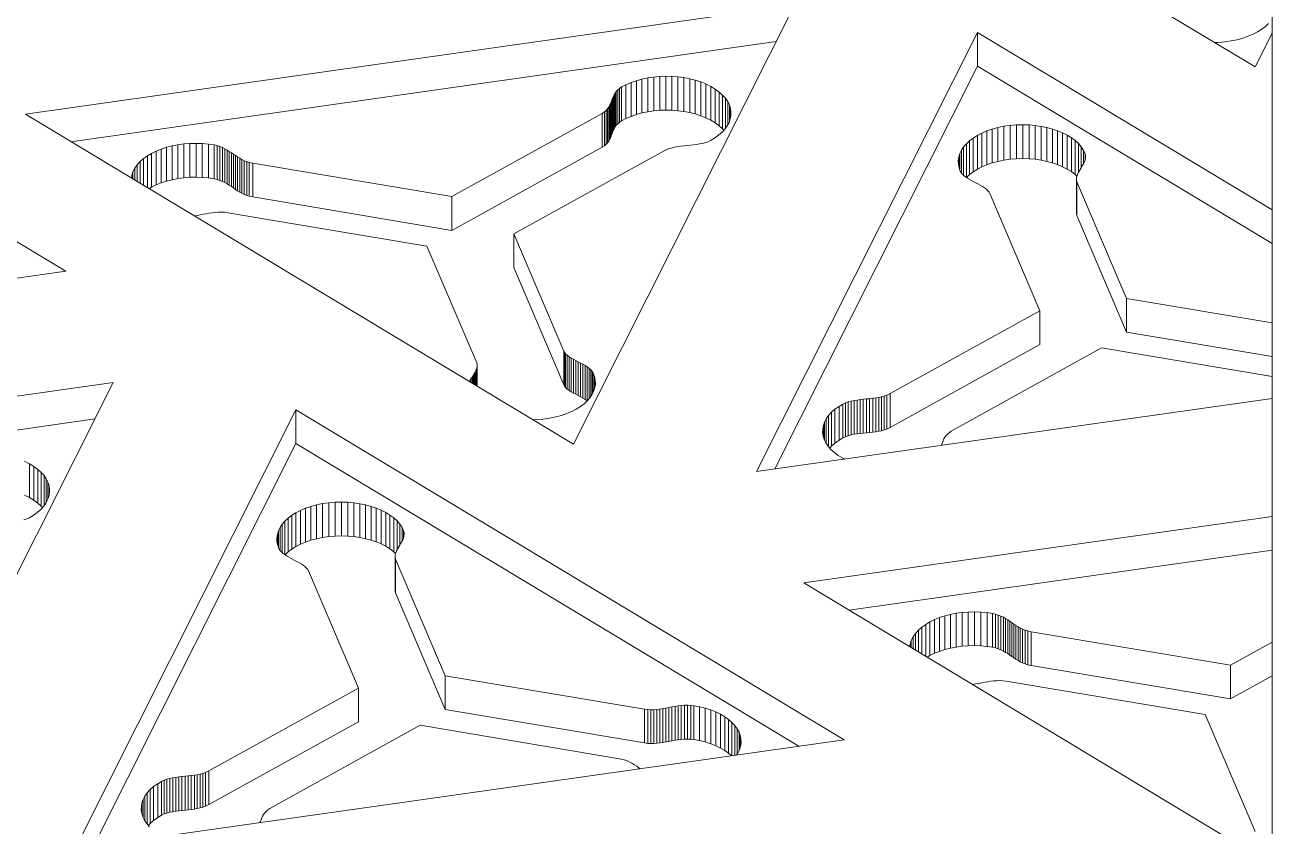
# Model space of a CAD drawing. Header units: inches. Extents: x 4 to 26.1, y 6.7 to 41.9.
# Drawn here: x 15.144 to 17.027, y 15.035 to 16.244 of the extents above; entities that cross this region are included whole.
import ezdxf

# ---------------------------------------------------------------- set-up
doc = ezdxf.new("R2010")
doc.units = ezdxf.units.IN
doc.header["$MEASUREMENT"] = 0
doc.layers.add('rails', color=7, linetype='Continuous', lineweight=35, true_color=0xd4d4d4)

# ---------------------------------------------------------------- blocks, each defined once
blk = doc.blocks.new('A$C382235AA')
at = {"color": 0, "linetype": 'Continuous', "lineweight": 0, "extrusion": (-4.89431e-17, 0.816497, 0.57735)}
for p, q in [((-8.794, 6.7014), (-8.794, 20.992)), ((-8.8197, 10.4462), (-9.6475, 10.9445)), ((-11.4432, 10.6361), (-10.6154, 10.1378)), ((-10.6764, 10.3747), (-9.5151, 10.5394)), ((-9.5151, 10.5394), (-9.8486, 9.8764)), ((-8.7992, 10.5119), (-8.804, 10.5074)), ((-9.5725, 9.8353), (-9.239, 10.4984)), ((-9.239, 10.4473), (-9.239, 10.4984)), ((-9.239, 10.4984), (-8.794, 10.2305)), ((-8.8383, 10.4898), (-8.8469, 10.4874)), ((-8.8302, 10.4925), (-8.8383, 10.4898)), ((-8.8227, 10.4957), (-8.8302, 10.4925)), ((-8.8158, 10.4993), (-8.8227, 10.4957)), ((-8.794, 10.4972), (-8.8197, 10.4462)), ((-8.8096, 10.5032), (-8.8158, 10.4993)), ((-8.804, 10.5074), (-8.8096, 10.5032)), ((-9.5427, 10.4845), (-10.6078, 10.3334)), ((-8.8752, 10.4834), (-8.8813, 10.4833)), ((-8.8656, 10.4842), (-8.8752, 10.4834)), ((-8.856, 10.4856), (-8.8656, 10.4842)), ((-8.8469, 10.4874), (-8.856, 10.4856)), ((-9.239, 10.4473), (-9.5448, 9.8393)), ((-8.794, 10.1795), (-9.239, 10.4473)), ((-9.782, 10.4116), (-9.7793, 10.4139)), ((-9.7793, 10.4139), (-9.7761, 10.416)), ((-9.7793, 10.3628), (-9.7793, 10.4139)), ((-9.7761, 10.416), (-9.7697, 10.4193)), ((-9.7761, 10.365), (-9.7761, 10.416)), ((-9.7697, 10.4193), (-9.762, 10.4227)), ((-9.7697, 10.3683), (-9.7697, 10.4193)), ((-9.762, 10.4227), (-9.7539, 10.4255)), ((-9.762, 10.3716), (-9.762, 10.4227)), ((-9.7539, 10.4255), (-9.7454, 10.4278)), ((-9.7539, 10.3745), (-9.7539, 10.4255)), ((-9.7454, 10.4278), (-9.7366, 10.4296)), ((-9.7454, 10.3768), (-9.7454, 10.4278)), ((-9.7366, 10.4296), (-9.7277, 10.431)), ((-9.7366, 10.3786), (-9.7366, 10.4296)), ((-9.7277, 10.431), (-9.7186, 10.4318)), ((-9.7277, 10.3799), (-9.7277, 10.431)), ((-9.7186, 10.4318), (-9.7095, 10.4321)), ((-9.7186, 10.3808), (-9.7186, 10.4318)), ((-9.7095, 10.3811), (-9.7095, 10.4321)), ((-9.7095, 10.4321), (-9.7003, 10.4319)), ((-9.7003, 10.3809), (-9.7003, 10.4319)), ((-9.7003, 10.4319), (-9.6912, 10.4313)), ((-9.6912, 10.3802), (-9.6912, 10.4313)), ((-9.6912, 10.4313), (-9.6822, 10.4301)), ((-9.6822, 10.3791), (-9.6822, 10.4301)), ((-9.6822, 10.4301), (-9.6734, 10.4284)), ((-9.6734, 10.3774), (-9.6734, 10.4284)), ((-9.6734, 10.4284), (-9.6649, 10.4263)), ((-9.6649, 10.3753), (-9.6649, 10.4263)), ((-9.6649, 10.4263), (-9.6567, 10.4237)), ((-9.6567, 10.3726), (-9.6567, 10.4237)), ((-9.6567, 10.4237), (-9.6489, 10.4205)), ((-9.6489, 10.3695), (-9.6489, 10.4205)), ((-9.6489, 10.4205), (-9.6415, 10.4169)), ((-9.6415, 10.3659), (-9.6415, 10.4169)), ((-9.6415, 10.4169), (-9.6347, 10.4128)), ((-9.792, 10.3931), (-9.791, 10.3959)), ((-9.791, 10.3959), (-9.7899, 10.3986)), ((-9.791, 10.3448), (-9.791, 10.3959)), ((-9.7899, 10.3986), (-9.7888, 10.4013)), ((-9.7899, 10.3476), (-9.7899, 10.3986)), ((-9.7888, 10.4013), (-9.7875, 10.404)), ((-9.7888, 10.3503), (-9.7888, 10.4013)), ((-9.7875, 10.404), (-9.786, 10.4066)), ((-9.7875, 10.3529), (-9.7875, 10.404)), ((-9.786, 10.4066), (-9.7842, 10.4091)), ((-9.786, 10.3556), (-9.786, 10.4066)), ((-9.7842, 10.4091), (-9.782, 10.4116)), ((-9.7842, 10.3581), (-9.7842, 10.4091)), ((-9.782, 10.3605), (-9.782, 10.4116)), ((-9.6347, 10.3618), (-9.6347, 10.4128)), ((-9.6347, 10.4128), (-9.6287, 10.4084)), ((-9.6287, 10.3574), (-9.6287, 10.4084)), ((-9.6287, 10.4084), (-9.6236, 10.4037)), ((-9.6236, 10.3527), (-9.6236, 10.4037)), ((-9.6236, 10.4037), (-9.6194, 10.3989)), ((-9.6194, 10.3534), (-9.6194, 10.3989)), ((-9.6194, 10.3989), (-9.616, 10.3939)), ((-10.0323, 10.2505), (-9.8053, 10.3762)), ((-9.8053, 10.3762), (-9.802, 10.3783)), ((-9.8053, 10.3252), (-9.8053, 10.3762)), ((-9.802, 10.3783), (-9.7995, 10.3805)), ((-9.802, 10.3273), (-9.802, 10.3783)), ((-9.7995, 10.3805), (-9.7974, 10.3828)), ((-9.7995, 10.3295), (-9.7995, 10.3805)), ((-9.7974, 10.3828), (-9.7957, 10.3853)), ((-9.7974, 10.3318), (-9.7974, 10.3828)), ((-9.7957, 10.3853), (-9.7943, 10.3878)), ((-9.7957, 10.3343), (-9.7957, 10.3853)), ((-9.7943, 10.3878), (-9.7931, 10.3905)), ((-9.7943, 10.3368), (-9.7943, 10.3878)), ((-9.7931, 10.3905), (-9.792, 10.3931)), ((-9.7931, 10.3394), (-9.7931, 10.3905)), ((-9.792, 10.3421), (-9.792, 10.3931)), ((-9.7454, 10.3768), (-9.7539, 10.3745)), ((-9.7366, 10.3786), (-9.7454, 10.3768)), ((-9.7277, 10.3799), (-9.7366, 10.3786)), ((-9.7186, 10.3808), (-9.7277, 10.3799)), ((-9.7095, 10.3811), (-9.7186, 10.3808)), ((-9.7003, 10.3809), (-9.7095, 10.3811)), ((-9.6912, 10.3802), (-9.7003, 10.3809)), ((-9.6822, 10.3791), (-9.6912, 10.3802)), ((-9.6734, 10.3774), (-9.6822, 10.3791)), ((-9.6649, 10.3753), (-9.6734, 10.3774)), ((-9.616, 10.3585), (-9.616, 10.3939)), ((-9.616, 10.3939), (-9.6135, 10.3887)), ((-9.6135, 10.3637), (-9.6135, 10.3887)), ((-9.6135, 10.3887), (-9.6119, 10.3835)), ((-9.6119, 10.3691), (-9.6119, 10.3835)), ((-9.6119, 10.3835), (-9.6111, 10.3782)), ((-9.6111, 10.3782), (-9.6112, 10.3729)), ((-9.8486, 9.8764), (-10.6764, 10.3747)), ((-9.7842, 10.3581), (-9.786, 10.3556)), ((-9.782, 10.3605), (-9.7842, 10.3581)), ((-9.7793, 10.3628), (-9.782, 10.3605)), ((-9.7761, 10.365), (-9.7793, 10.3628)), ((-9.7697, 10.3683), (-9.7761, 10.365)), ((-9.762, 10.3716), (-9.7697, 10.3683)), ((-9.7539, 10.3745), (-9.762, 10.3716)), ((-9.6567, 10.3726), (-9.6649, 10.3753)), ((-9.6489, 10.3695), (-9.6567, 10.3726)), ((-9.6415, 10.3659), (-9.6489, 10.3695)), ((-9.6347, 10.3618), (-9.6415, 10.3659)), ((-9.6287, 10.3574), (-9.6347, 10.3618)), ((-9.6236, 10.3527), (-9.6287, 10.3574)), ((-9.6166, 10.3574), (-9.6201, 10.3524)), ((-9.6139, 10.3625), (-9.6166, 10.3574)), ((-9.6121, 10.3677), (-9.6139, 10.3625)), ((-9.6112, 10.3729), (-9.6121, 10.3677)), ((-9.1988, 10.3566), (-9.1893, 10.3579)), ((-9.1893, 10.3579), (-9.1797, 10.3587)), ((-9.1893, 10.3069), (-9.1893, 10.3579)), ((-9.1797, 10.3587), (-9.1702, 10.3589)), ((-9.1797, 10.3077), (-9.1797, 10.3587)), ((-9.1702, 10.3079), (-9.1702, 10.3589)), ((-9.1702, 10.3589), (-9.1608, 10.3586)), ((-9.1608, 10.3076), (-9.1608, 10.3586)), ((-9.1608, 10.3586), (-9.1516, 10.3578)), ((-9.1516, 10.3068), (-9.1516, 10.3578)), ((-9.1516, 10.3578), (-9.1426, 10.3565)), ((-9.7931, 10.3394), (-9.7943, 10.3368)), ((-9.792, 10.3421), (-9.7931, 10.3394)), ((-9.791, 10.3448), (-9.792, 10.3421)), ((-9.7899, 10.3476), (-9.791, 10.3448)), ((-9.7888, 10.3503), (-9.7899, 10.3476)), ((-9.7875, 10.3529), (-9.7888, 10.3503)), ((-9.786, 10.3556), (-9.7875, 10.3529)), ((-9.6358, 10.3387), (-9.6418, 10.3352)), ((-9.6297, 10.343), (-9.6358, 10.3387)), ((-9.6245, 10.3476), (-9.6297, 10.343)), ((-9.6201, 10.3524), (-9.6245, 10.3476)), ((-9.6218, 10.3506), (-9.6236, 10.3527)), ((-9.2508, 10.3347), (-9.2452, 10.3389)), ((-9.2452, 10.3389), (-9.239, 10.3428)), ((-9.2452, 10.2879), (-9.2452, 10.3389)), ((-9.239, 10.3428), (-9.2321, 10.3464)), ((-9.239, 10.2918), (-9.239, 10.3428)), ((-9.2321, 10.3464), (-9.2246, 10.3496)), ((-9.2321, 10.2953), (-9.2321, 10.3464)), ((-9.2246, 10.3496), (-9.2166, 10.3523)), ((-9.2246, 10.2985), (-9.2246, 10.3496)), ((-9.2166, 10.3523), (-9.2079, 10.3547)), ((-9.2166, 10.3013), (-9.2166, 10.3523)), ((-9.2079, 10.3547), (-9.1988, 10.3566)), ((-9.2079, 10.3037), (-9.2079, 10.3547)), ((-9.1988, 10.3055), (-9.1988, 10.3566)), ((-9.1426, 10.3055), (-9.1426, 10.3565)), ((-9.1426, 10.3565), (-9.134, 10.3547)), ((-9.134, 10.3037), (-9.134, 10.3547)), ((-9.134, 10.3547), (-9.1256, 10.3524)), ((-9.1256, 10.3014), (-9.1256, 10.3524)), ((-9.1256, 10.3524), (-9.1178, 10.3498)), ((-9.1178, 10.2987), (-9.1178, 10.3498)), ((-9.1178, 10.3498), (-9.1103, 10.3467)), ((-9.1103, 10.2956), (-9.1103, 10.3467)), ((-9.1103, 10.3467), (-9.1034, 10.3431)), ((-9.1034, 10.2921), (-9.1034, 10.3431)), ((-9.1034, 10.3431), (-9.0971, 10.3393)), ((-9.0971, 10.2882), (-9.0971, 10.3393)), ((-9.0971, 10.3393), (-9.0914, 10.335)), ((-10.4859, 10.3158), (-10.4789, 10.3193)), ((-10.4789, 10.3193), (-10.4713, 10.3223)), ((-10.4789, 10.2682), (-10.4789, 10.3193)), ((-10.4713, 10.3223), (-10.4634, 10.3249)), ((-10.4713, 10.2712), (-10.4713, 10.3223)), ((-10.4634, 10.3249), (-10.455, 10.327)), ((-10.4634, 10.2739), (-10.4634, 10.3249)), ((-10.455, 10.327), (-10.4463, 10.3288)), ((-10.455, 10.276), (-10.455, 10.327)), ((-10.4463, 10.3288), (-10.4373, 10.33)), ((-10.4463, 10.2777), (-10.4463, 10.3288)), ((-10.4373, 10.33), (-10.4281, 10.3307)), ((-10.4373, 10.2789), (-10.4373, 10.33)), ((-10.4281, 10.3307), (-10.4187, 10.3309)), ((-10.4281, 10.2797), (-10.4281, 10.3307)), ((-10.4187, 10.2799), (-10.4187, 10.3309)), ((-10.4187, 10.3309), (-10.4093, 10.3306)), ((-10.4093, 10.2795), (-10.4093, 10.3306)), ((-10.4093, 10.3306), (-10.3998, 10.3297)), ((-10.3998, 10.2787), (-10.3998, 10.3297)), ((-10.3998, 10.3297), (-10.3914, 10.3284)), ((-10.3914, 10.2774), (-10.3914, 10.3284)), ((-10.3914, 10.3284), (-10.3869, 10.3274)), ((-10.3869, 10.2764), (-10.3869, 10.3274)), ((-10.3869, 10.3274), (-10.3827, 10.3261)), ((-10.3827, 10.275), (-10.3827, 10.3261)), ((-10.3827, 10.3261), (-10.3788, 10.3245)), ((-10.3788, 10.2735), (-10.3788, 10.3245)), ((-10.3788, 10.3245), (-10.3751, 10.3227)), ((-10.3751, 10.2717), (-10.3751, 10.3227)), ((-10.3751, 10.3227), (-10.3717, 10.3208)), ((-10.3717, 10.2698), (-10.3717, 10.3208)), ((-10.3717, 10.3208), (-10.3685, 10.3188)), ((-9.8053, 10.3252), (-10.0323, 10.1995)), ((-9.713, 10.3193), (-9.9389, 10.1942)), ((-9.802, 10.3273), (-9.8053, 10.3252)), ((-9.7995, 10.3295), (-9.802, 10.3273)), ((-9.7974, 10.3318), (-9.7995, 10.3295)), ((-9.7957, 10.3343), (-9.7974, 10.3318)), ((-9.7943, 10.3368), (-9.7957, 10.3343)), ((-9.7078, 10.3218), (-9.713, 10.3193)), ((-9.704, 10.3232), (-9.7078, 10.3218)), ((-9.6999, 10.3243), (-9.704, 10.3232)), ((-9.6956, 10.3252), (-9.6999, 10.3243)), ((-9.6912, 10.3259), (-9.6956, 10.3252)), ((-9.6866, 10.3265), (-9.6912, 10.3259)), ((-9.6819, 10.327), (-9.6866, 10.3265)), ((-9.6772, 10.3275), (-9.6819, 10.327)), ((-9.6725, 10.328), (-9.6772, 10.3275)), ((-9.6677, 10.3285), (-9.6725, 10.328)), ((-9.6631, 10.3291), (-9.6677, 10.3285)), ((-9.6585, 10.3299), (-9.6631, 10.3291)), ((-9.654, 10.3308), (-9.6585, 10.3299)), ((-9.6497, 10.332), (-9.654, 10.3308)), ((-9.6456, 10.3334), (-9.6497, 10.332)), ((-9.6418, 10.3352), (-9.6456, 10.3334)), ((-9.2655, 10.3154), (-9.263, 10.3205)), ((-9.263, 10.3205), (-9.2597, 10.3255)), ((-9.263, 10.286), (-9.263, 10.3205)), ((-9.2597, 10.3255), (-9.2556, 10.3302)), ((-9.2597, 10.2825), (-9.2597, 10.3255)), ((-9.2556, 10.3302), (-9.2508, 10.3347)), ((-9.2556, 10.2792), (-9.2556, 10.3302)), ((-9.2508, 10.2837), (-9.2508, 10.3347)), ((-9.0914, 10.284), (-9.0914, 10.335)), ((-9.0914, 10.335), (-9.0864, 10.3304)), ((-9.0864, 10.2869), (-9.0864, 10.3304)), ((-9.0864, 10.3304), (-9.0822, 10.3255)), ((-9.0822, 10.2941), (-9.0822, 10.3255)), ((-9.0822, 10.3255), (-9.0787, 10.3203)), ((-9.0787, 10.3), (-9.0787, 10.3203)), ((-9.0787, 10.3203), (-9.0764, 10.3155)), ((-10.5077, 10.2984), (-10.5033, 10.3033)), ((-10.5033, 10.3033), (-10.4982, 10.3078)), ((-10.5033, 10.2705), (-10.5033, 10.3033)), ((-10.4982, 10.3078), (-10.4923, 10.312)), ((-10.4982, 10.2674), (-10.4982, 10.3078)), ((-10.4923, 10.312), (-10.4859, 10.3158)), ((-10.4923, 10.2639), (-10.4923, 10.312)), ((-10.4859, 10.2648), (-10.4859, 10.3158)), ((-10.3685, 10.2677), (-10.3685, 10.3188)), ((-10.3685, 10.3188), (-10.3653, 10.3166)), ((-10.3653, 10.2656), (-10.3653, 10.3166)), ((-10.3653, 10.3166), (-10.3622, 10.3145)), ((-10.3622, 10.2635), (-10.3622, 10.3145)), ((-10.3622, 10.3145), (-10.3591, 10.3123)), ((-10.3591, 10.2613), (-10.3591, 10.3123)), ((-10.3591, 10.3123), (-10.356, 10.3103)), ((-10.356, 10.2592), (-10.356, 10.3103)), ((-10.356, 10.3103), (-10.3528, 10.3083)), ((-10.3528, 10.2572), (-10.3528, 10.3083)), ((-10.3528, 10.3083), (-10.3495, 10.3064)), ((-10.3495, 10.2554), (-10.3495, 10.3064)), ((-10.3495, 10.3064), (-10.346, 10.3047)), ((-10.346, 10.2537), (-10.346, 10.3047)), ((-10.346, 10.3047), (-10.3423, 10.3033)), ((-10.3423, 10.2522), (-10.3423, 10.3033)), ((-10.3423, 10.3033), (-10.3383, 10.3021)), ((-10.3383, 10.251), (-10.3383, 10.3021)), ((-10.3383, 10.3021), (-10.3329, 10.3009)), ((-10.3329, 10.2499), (-10.3329, 10.3009)), ((-10.3329, 10.3009), (-10.0323, 10.2505)), ((-9.2679, 10.3047), (-9.2672, 10.3101)), ((-9.2677, 10.2992), (-9.2679, 10.3047)), ((-9.2672, 10.3101), (-9.2655, 10.3154)), ((-9.2672, 10.2963), (-9.2672, 10.3101)), ((-9.2655, 10.2907), (-9.2655, 10.3154)), ((-9.2166, 10.3013), (-9.2246, 10.2985)), ((-9.2079, 10.3037), (-9.2166, 10.3013)), ((-9.1988, 10.3055), (-9.2079, 10.3037)), ((-9.1893, 10.3069), (-9.1988, 10.3055)), ((-9.1797, 10.3077), (-9.1893, 10.3069)), ((-9.1702, 10.3079), (-9.1797, 10.3077)), ((-9.1608, 10.3076), (-9.1702, 10.3079)), ((-9.1516, 10.3068), (-9.1608, 10.3076)), ((-9.1426, 10.3055), (-9.1516, 10.3068)), ((-9.134, 10.3037), (-9.1426, 10.3055)), ((-9.1256, 10.3014), (-9.134, 10.3037)), ((-9.1178, 10.2987), (-9.1256, 10.3014)), ((-9.0778, 10.3019), (-9.0791, 10.2993)), ((-9.0767, 10.3046), (-9.0778, 10.3019)), ((-9.0759, 10.3073), (-9.0767, 10.3046)), ((-9.0764, 10.3054), (-9.0764, 10.3155)), ((-9.0764, 10.3155), (-9.0757, 10.3128)), ((-9.0756, 10.31), (-9.0759, 10.3073)), ((-9.0757, 10.3088), (-9.0757, 10.3128)), ((-9.0757, 10.3128), (-9.0756, 10.31)), ((-10.5164, 10.2784), (-10.5159, 10.2822)), ((-10.5159, 10.2822), (-10.5141, 10.2877)), ((-10.5159, 10.2781), (-10.5159, 10.2822)), ((-10.5141, 10.2877), (-10.5114, 10.2932)), ((-10.5141, 10.277), (-10.5141, 10.2877)), ((-10.5114, 10.2932), (-10.5077, 10.2984)), ((-10.5114, 10.2753), (-10.5114, 10.2932)), ((-10.5077, 10.2732), (-10.5077, 10.2984)), ((-9.2666, 10.2937), (-9.2677, 10.2992)), ((-9.2648, 10.2888), (-9.2666, 10.2937)), ((-9.2632, 10.2861), (-9.2648, 10.2888)), ((-9.261, 10.2837), (-9.2632, 10.2861)), ((-9.2585, 10.2813), (-9.261, 10.2837)), ((-9.2508, 10.2837), (-9.2556, 10.2792)), ((-9.2452, 10.2879), (-9.2508, 10.2837)), ((-9.239, 10.2918), (-9.2452, 10.2879)), ((-9.2321, 10.2953), (-9.239, 10.2918)), ((-9.2246, 10.2985), (-9.2321, 10.2953)), ((-9.1103, 10.2956), (-9.1178, 10.2987)), ((-9.1034, 10.2921), (-9.1103, 10.2956)), ((-9.0971, 10.2882), (-9.1034, 10.2921)), ((-9.0914, 10.284), (-9.0971, 10.2882)), ((-9.0887, 10.2815), (-9.0914, 10.284)), ((-9.088, 10.2837), (-9.0888, 10.281)), ((-9.0868, 10.2862), (-9.088, 10.2837)), ((-9.0854, 10.2888), (-9.0868, 10.2862)), ((-9.0838, 10.2914), (-9.0854, 10.2888)), ((-9.0822, 10.294), (-9.0838, 10.2914)), ((-9.0806, 10.2967), (-9.0822, 10.294)), ((-9.0791, 10.2993), (-9.0806, 10.2967)), ((-10.4859, 10.2648), (-10.4899, 10.2624)), ((-10.4789, 10.2682), (-10.4859, 10.2648)), ((-10.4713, 10.2712), (-10.4789, 10.2682)), ((-10.4634, 10.2739), (-10.4713, 10.2712)), ((-10.455, 10.276), (-10.4634, 10.2739)), ((-10.4463, 10.2777), (-10.455, 10.276)), ((-10.4373, 10.2789), (-10.4463, 10.2777)), ((-10.4281, 10.2797), (-10.4373, 10.2789)), ((-10.4187, 10.2799), (-10.4281, 10.2797)), ((-10.4093, 10.2795), (-10.4187, 10.2799)), ((-10.3998, 10.2787), (-10.4093, 10.2795)), ((-10.3914, 10.2774), (-10.3998, 10.2787)), ((-10.3869, 10.2764), (-10.3914, 10.2774)), ((-10.3827, 10.275), (-10.3869, 10.2764)), ((-10.3788, 10.2735), (-10.3827, 10.275)), ((-10.3751, 10.2717), (-10.3788, 10.2735)), ((-10.3717, 10.2698), (-10.3751, 10.2717)), ((-10.3685, 10.2677), (-10.3717, 10.2698)), ((-10.3653, 10.2656), (-10.3685, 10.2677)), ((-10.3622, 10.2635), (-10.3653, 10.2656)), ((-10.3591, 10.2613), (-10.3622, 10.2635)), ((-9.2555, 10.2792), (-9.2585, 10.2813)), ((-9.2523, 10.2771), (-9.2555, 10.2792)), ((-9.2489, 10.2751), (-9.2523, 10.2771)), ((-9.2454, 10.2732), (-9.2489, 10.2751)), ((-9.2418, 10.2713), (-9.2454, 10.2732)), ((-9.2382, 10.2695), (-9.2418, 10.2713)), ((-9.2347, 10.2676), (-9.2382, 10.2695)), ((-9.2313, 10.2657), (-9.2347, 10.2676)), ((-9.2282, 10.2637), (-9.2313, 10.2657)), ((-9.2254, 10.2616), (-9.2282, 10.2637)), ((-9.0888, 10.281), (-9.0893, 10.2784)), ((-9.0893, 10.2274), (-9.0893, 10.2784)), ((-9.0893, 10.2784), (-9.0892, 10.2758)), ((-9.0892, 10.2248), (-9.0892, 10.2758)), ((-9.0892, 10.2758), (-9.0886, 10.2729)), ((-9.0886, 10.2219), (-9.0886, 10.2729)), ((-9.0886, 10.2729), (-9.0136, 10.0967)), ((-10.356, 10.2592), (-10.3591, 10.2613)), ((-10.3528, 10.2572), (-10.356, 10.2592)), ((-10.3495, 10.2554), (-10.3528, 10.2572)), ((-10.346, 10.2537), (-10.3495, 10.2554)), ((-10.3423, 10.2522), (-10.346, 10.2537)), ((-10.3383, 10.251), (-10.3423, 10.2522)), ((-10.3329, 10.2499), (-10.3383, 10.251)), ((-10.0323, 10.1995), (-10.3329, 10.2499)), ((-10.0323, 10.1995), (-10.0323, 10.2505)), ((-9.223, 10.2594), (-9.2254, 10.2616)), ((-9.2211, 10.257), (-9.223, 10.2594)), ((-9.2201, 10.2552), (-9.2211, 10.257)), ((-9.1447, 10.0782), (-9.2201, 10.2552)), ((-10.3987, 10.2253), (-10.4033, 10.2245)), ((-10.3941, 10.226), (-10.3987, 10.2253)), ((-10.3896, 10.2266), (-10.3941, 10.226)), ((-10.3851, 10.2269), (-10.3896, 10.2266)), ((-10.3805, 10.227), (-10.3851, 10.2269)), ((-10.376, 10.2268), (-10.3805, 10.227)), ((-10.371, 10.2262), (-10.376, 10.2268)), ((-10.0701, 10.1757), (-10.371, 10.2262)), ((-9.0892, 10.2248), (-9.0893, 10.2274)), ((-10.4171, 10.222), (-10.4216, 10.2213)), ((-10.4125, 10.2228), (-10.4171, 10.222)), ((-10.4078, 10.2237), (-10.4125, 10.2228)), ((-10.4033, 10.2245), (-10.4078, 10.2237)), ((-9.0886, 10.2219), (-9.0892, 10.2248)), ((-9.0136, 10.0456), (-9.0886, 10.2219)), ((-9.9389, 10.1432), (-9.9389, 10.1942)), ((-9.9389, 10.1942), (-9.8636, 10.0171)), ((-9.995, 9.9994), (-10.0701, 10.1757)), ((-10.6154, 10.1378), (-11.7767, 9.973)), ((-9.8636, 9.9661), (-9.9389, 10.1432)), ((-9.0136, 10.0456), (-9.0136, 10.0967)), ((-9.0136, 10.0967), (-8.794, 10.0598)), ((-9.3706, 9.9531), (-9.1447, 10.0782)), ((-9.1447, 10.0271), (-9.1447, 10.0782)), ((-8.794, 10.0088), (-9.0136, 10.0456)), ((-9.1447, 10.0271), (-9.3706, 9.902)), ((-9.0514, 10.0219), (-9.2784, 9.8962)), ((-8.794, 9.9787), (-9.0514, 10.0219)), ((-9.9944, 9.9966), (-9.995, 9.9994)), ((-9.8636, 9.9661), (-9.8636, 10.0171)), ((-9.8636, 10.0171), (-9.8626, 10.0154)), ((-9.8626, 9.9643), (-9.8626, 10.0154)), ((-9.8626, 10.0154), (-9.8607, 10.013)), ((-9.8607, 9.962), (-9.8607, 10.013)), ((-9.8607, 10.013), (-9.8582, 10.0108)), ((-9.8582, 9.9598), (-9.8582, 10.0108)), ((-9.8582, 10.0108), (-9.8554, 10.0087)), ((-9.8554, 9.9577), (-9.8554, 10.0087)), ((-9.8554, 10.0087), (-9.8523, 10.0067)), ((-9.8523, 9.9557), (-9.8523, 10.0067)), ((-9.8523, 10.0067), (-9.849, 10.0048)), ((-9.849, 9.9537), (-9.849, 10.0048)), ((-9.849, 10.0048), (-9.8455, 10.0029)), ((-9.8455, 9.9519), (-9.8455, 10.0029)), ((-9.8455, 10.0029), (-9.8419, 10.001)), ((-9.8419, 9.95), (-9.8419, 10.001)), ((-9.8419, 10.001), (-9.8383, 9.9991)), ((-9.8383, 9.9481), (-9.8383, 9.9991)), ((-9.8383, 9.9991), (-9.8347, 9.9972)), ((-10.0014, 9.9783), (-9.9998, 9.9809)), ((-9.9998, 9.9809), (-9.9983, 9.9835)), ((-9.9998, 9.9674), (-9.9998, 9.9809)), ((-9.9983, 9.9835), (-9.9969, 9.9861)), ((-9.9983, 9.9665), (-9.9983, 9.9835)), ((-9.9969, 9.9861), (-9.9957, 9.9887)), ((-9.9969, 9.9657), (-9.9969, 9.9861)), ((-9.9957, 9.9887), (-9.9949, 9.9913)), ((-9.9957, 9.965), (-9.9957, 9.9887)), ((-9.9949, 9.9913), (-9.9944, 9.9939)), ((-9.9949, 9.9645), (-9.9949, 9.9913)), ((-9.9944, 9.9939), (-9.9944, 9.9966)), ((-9.9944, 9.9642), (-9.9944, 9.9939)), ((-9.8347, 9.9462), (-9.8347, 9.9972)), ((-9.8347, 9.9972), (-9.8313, 9.9953)), ((-9.8313, 9.9442), (-9.8313, 9.9953)), ((-9.8313, 9.9953), (-9.8281, 9.9932)), ((-9.8281, 9.9422), (-9.8281, 9.9932)), ((-9.8281, 9.9932), (-9.8252, 9.991)), ((-9.8252, 9.9455), (-9.8252, 9.991)), ((-9.8252, 9.991), (-9.8226, 9.9887)), ((-9.8226, 9.9489), (-9.8226, 9.9887)), ((-9.8226, 9.9887), (-9.8205, 9.9862)), ((-9.8205, 9.9522), (-9.8205, 9.9862)), ((-9.8205, 9.9862), (-9.8189, 9.9836)), ((-9.8189, 9.9555), (-9.8189, 9.9836)), ((-9.8189, 9.9836), (-9.8171, 9.9787)), ((-11.7053, 9.8049), (-10.544, 9.9697)), ((-10.544, 9.9697), (-10.8775, 9.3066)), ((-10.0057, 9.971), (-10.0046, 9.9731)), ((-10.0046, 9.9731), (-10.0031, 9.9757)), ((-10.0046, 9.9703), (-10.0046, 9.9731)), ((-10.0031, 9.9757), (-10.0014, 9.9783)), ((-10.0031, 9.9694), (-10.0031, 9.9757)), ((-10.0014, 9.9684), (-10.0014, 9.9783)), ((-9.8626, 9.9643), (-9.8636, 9.9661)), ((-9.8607, 9.962), (-9.8626, 9.9643)), ((-9.8582, 9.9598), (-9.8607, 9.962)), ((-9.8165, 9.9623), (-9.8182, 9.957)), ((-9.8171, 9.9605), (-9.8171, 9.9787)), ((-9.8171, 9.9787), (-9.8159, 9.9732)), ((-9.8158, 9.9677), (-9.8165, 9.9623)), ((-9.8159, 9.9665), (-9.8159, 9.9732)), ((-9.8159, 9.9732), (-9.8158, 9.9677)), ((-9.8554, 9.9577), (-9.8582, 9.9598)), ((-9.8523, 9.9557), (-9.8554, 9.9577)), ((-9.849, 9.9537), (-9.8523, 9.9557)), ((-9.8455, 9.9519), (-9.849, 9.9537)), ((-9.8419, 9.95), (-9.8455, 9.9519)), ((-9.8383, 9.9481), (-9.8419, 9.95)), ((-9.8347, 9.9462), (-9.8383, 9.9481)), ((-9.8313, 9.9442), (-9.8347, 9.9462)), ((-9.8281, 9.9422), (-9.8313, 9.9442)), ((-9.8239, 9.9469), (-9.828, 9.9422)), ((-9.8206, 9.9519), (-9.8239, 9.9469)), ((-9.8182, 9.957), (-9.8206, 9.9519)), ((-8.794, 9.9458), (-9.5725, 9.8353)), ((-9.4252, 9.9425), (-9.4206, 9.9432)), ((-9.4206, 9.9432), (-9.4159, 9.9439)), ((-9.4206, 9.8922), (-9.4206, 9.9432)), ((-9.4159, 9.9439), (-9.4112, 9.9444)), ((-9.4159, 9.8928), (-9.4159, 9.9439)), ((-9.4112, 9.9444), (-9.4065, 9.9449)), ((-9.4112, 9.8934), (-9.4112, 9.9444)), ((-9.4065, 9.9449), (-9.4017, 9.9453)), ((-9.4065, 9.8938), (-9.4065, 9.9449)), ((-9.4017, 9.9453), (-9.397, 9.9459)), ((-9.4017, 9.8943), (-9.4017, 9.9453)), ((-9.397, 9.9459), (-9.3925, 9.9465)), ((-9.397, 9.8948), (-9.397, 9.9459)), ((-9.3925, 9.9465), (-9.388, 9.9472)), ((-9.3925, 9.8954), (-9.3925, 9.9465)), ((-9.388, 9.9472), (-9.3837, 9.9481)), ((-9.388, 9.8961), (-9.388, 9.9472)), ((-9.3837, 9.9481), (-9.3797, 9.9492)), ((-9.3837, 9.897), (-9.3837, 9.9481)), ((-9.3797, 9.9492), (-9.3759, 9.9506)), ((-9.3797, 9.8982), (-9.3797, 9.9492)), ((-9.3759, 9.9506), (-9.3706, 9.9531)), ((-9.3759, 9.8995), (-9.3759, 9.9506)), ((-9.3706, 9.902), (-9.3706, 9.9531)), ((-10.6014, 9.2656), (-10.2679, 9.9286)), ((-10.2679, 9.8776), (-10.2679, 9.9286)), ((-10.2679, 9.9286), (-9.4401, 9.4303)), ((-9.8515, 9.926), (-9.859, 9.9228)), ((-9.8447, 9.9296), (-9.8515, 9.926)), ((-9.8384, 9.9335), (-9.8447, 9.9296)), ((-9.8329, 9.9377), (-9.8384, 9.9335)), ((-9.828, 9.9422), (-9.8329, 9.9377)), ((-9.8281, 9.9421), (-9.8281, 9.9422)), ((-9.4636, 9.92), (-9.4592, 9.9248)), ((-9.4592, 9.9248), (-9.454, 9.9293)), ((-9.4592, 9.8737), (-9.4592, 9.9248)), ((-9.454, 9.9293), (-9.4479, 9.9337)), ((-9.454, 9.8783), (-9.454, 9.9293)), ((-9.4479, 9.9337), (-9.4419, 9.9372)), ((-9.4479, 9.8826), (-9.4479, 9.9337)), ((-9.4419, 9.9372), (-9.438, 9.939)), ((-9.4419, 9.8862), (-9.4419, 9.9372)), ((-9.438, 9.939), (-9.4339, 9.9404)), ((-9.438, 9.8879), (-9.438, 9.939)), ((-9.4339, 9.9404), (-9.4297, 9.9416)), ((-9.4339, 9.8894), (-9.4339, 9.9404)), ((-9.4297, 9.9416), (-9.4252, 9.9425)), ((-9.4297, 9.8905), (-9.4297, 9.9416)), ((-9.4252, 9.8915), (-9.4252, 9.9425)), ((-10.5716, 9.9147), (-11.6367, 9.7636)), ((-9.904, 9.9137), (-9.9102, 9.9135)), ((-9.8944, 9.9145), (-9.904, 9.9137)), ((-9.8849, 9.9158), (-9.8944, 9.9145)), ((-9.8757, 9.9177), (-9.8849, 9.9158)), ((-9.8671, 9.92), (-9.8757, 9.9177)), ((-9.859, 9.9228), (-9.8671, 9.92)), ((-9.4715, 9.9047), (-9.4697, 9.9099)), ((-9.4697, 9.9099), (-9.4671, 9.915)), ((-9.4697, 9.8828), (-9.4697, 9.9099)), ((-9.4671, 9.915), (-9.4636, 9.92)), ((-9.4671, 9.8776), (-9.4671, 9.915)), ((-9.4636, 9.8726), (-9.4636, 9.92)), ((-9.4726, 9.8941), (-9.4725, 9.8994)), ((-9.4718, 9.8889), (-9.4726, 9.8941)), ((-9.4725, 9.8994), (-9.4715, 9.9047)), ((-9.4725, 9.8936), (-9.4725, 9.8994)), ((-9.4702, 9.8836), (-9.4718, 9.8889)), ((-9.4715, 9.8881), (-9.4715, 9.9047)), ((-9.4419, 9.8862), (-9.4479, 9.8826)), ((-9.438, 9.8879), (-9.4419, 9.8862)), ((-9.4339, 9.8894), (-9.438, 9.8879)), ((-9.4297, 9.8905), (-9.4339, 9.8894)), ((-9.4252, 9.8915), (-9.4297, 9.8905)), ((-9.4206, 9.8922), (-9.4252, 9.8915)), ((-9.4159, 9.8928), (-9.4206, 9.8922)), ((-9.4112, 9.8934), (-9.4159, 9.8928)), ((-9.4065, 9.8938), (-9.4112, 9.8934)), ((-9.4017, 9.8943), (-9.4065, 9.8938)), ((-9.397, 9.8948), (-9.4017, 9.8943)), ((-9.3925, 9.8954), (-9.397, 9.8948)), ((-9.388, 9.8961), (-9.3925, 9.8954)), ((-9.3837, 9.897), (-9.388, 9.8961)), ((-9.3797, 9.8982), (-9.3837, 9.897)), ((-9.3759, 9.8995), (-9.3797, 9.8982)), ((-9.3706, 9.902), (-9.3759, 9.8995)), ((-9.288, 9.8871), (-9.2894, 9.8845)), ((-9.2862, 9.8895), (-9.288, 9.8871)), ((-9.2841, 9.8919), (-9.2862, 9.8895)), ((-9.2816, 9.894), (-9.2841, 9.8919)), ((-9.2784, 9.8962), (-9.2816, 9.894)), ((-10.2679, 9.8776), (-10.5737, 9.2695)), ((-9.5087, 9.4206), (-10.2679, 9.8776)), ((-9.4677, 9.8785), (-9.4702, 9.8836)), ((-9.4643, 9.8735), (-9.4677, 9.8785)), ((-9.4601, 9.8686), (-9.4643, 9.8735)), ((-9.4592, 9.8737), (-9.4619, 9.8708)), ((-9.4549, 9.864), (-9.4601, 9.8686)), ((-9.454, 9.8783), (-9.4592, 9.8737)), ((-9.4479, 9.8826), (-9.454, 9.8783)), ((-9.2927, 9.8765), (-9.2933, 9.8749)), ((-9.2917, 9.8792), (-9.2927, 9.8765)), ((-9.2906, 9.8819), (-9.2917, 9.8792)), ((-9.2894, 9.8845), (-9.2906, 9.8819)), ((-10.6777, 9.8508), (-10.6703, 9.8471)), ((-9.449, 9.8596), (-9.4549, 9.864)), ((-9.4422, 9.8555), (-9.449, 9.8596)), ((-9.4396, 9.8542), (-9.4422, 9.8555)), ((-10.6703, 9.7961), (-10.6703, 9.8471)), ((-10.6703, 9.8471), (-10.6635, 9.8431)), ((-10.6635, 9.792), (-10.6635, 9.8431)), ((-10.6635, 9.8431), (-10.6576, 9.8386)), ((-10.6576, 9.7876), (-10.6576, 9.8386)), ((-10.6576, 9.8386), (-10.6525, 9.834)), ((-10.6525, 9.783), (-10.6525, 9.834)), ((-10.6525, 9.834), (-10.6482, 9.8292)), ((-10.6482, 9.7837), (-10.6482, 9.8292)), ((-10.6482, 9.8292), (-10.6449, 9.8241)), ((-10.6449, 9.7887), (-10.6449, 9.8241)), ((-10.6449, 9.8241), (-10.6424, 9.819)), ((-10.6424, 9.7939), (-10.6424, 9.819)), ((-10.6424, 9.819), (-10.6407, 9.8138)), ((-10.6407, 9.7993), (-10.6407, 9.8138)), ((-10.6407, 9.8138), (-10.6399, 9.8085)), ((-10.6703, 9.7961), (-10.6777, 9.7997)), ((-10.6635, 9.792), (-10.6703, 9.7961)), ((-10.6576, 9.7876), (-10.6635, 9.792)), ((-10.6428, 9.7927), (-10.6454, 9.7876)), ((-10.641, 9.7979), (-10.6428, 9.7927)), ((-10.64, 9.8032), (-10.641, 9.7979)), ((-10.6399, 9.8085), (-10.64, 9.8032)), ((-10.6585, 9.7733), (-10.6646, 9.769)), ((-10.6533, 9.7779), (-10.6585, 9.7733)), ((-10.6525, 9.783), (-10.6576, 9.7876)), ((-10.649, 9.7826), (-10.6533, 9.7779)), ((-10.6506, 9.7808), (-10.6525, 9.783)), ((-10.6454, 9.7876), (-10.649, 9.7826)), ((-10.2741, 9.7692), (-10.2679, 9.7731)), ((-10.2679, 9.7731), (-10.261, 9.7766)), ((-10.2679, 9.722), (-10.2679, 9.7731)), ((-10.261, 9.7766), (-10.2535, 9.7798)), ((-10.261, 9.7256), (-10.261, 9.7766)), ((-10.2535, 9.7798), (-10.2454, 9.7826)), ((-10.2535, 9.7288), (-10.2535, 9.7798)), ((-10.2454, 9.7826), (-10.2368, 9.7849)), ((-10.2454, 9.7316), (-10.2454, 9.7826)), ((-10.2368, 9.7849), (-10.2277, 9.7868)), ((-10.2368, 9.7339), (-10.2368, 9.7849)), ((-10.2277, 9.7868), (-10.2181, 9.7882)), ((-10.2277, 9.7358), (-10.2277, 9.7868)), ((-10.2181, 9.7882), (-10.2085, 9.789)), ((-10.2181, 9.7371), (-10.2181, 9.7882)), ((-10.2085, 9.789), (-10.199, 9.7892)), ((-10.2085, 9.7379), (-10.2085, 9.789)), ((-10.199, 9.7382), (-10.199, 9.7892)), ((-10.199, 9.7892), (-10.1896, 9.7889)), ((-10.1896, 9.7379), (-10.1896, 9.7889)), ((-10.1896, 9.7889), (-10.1804, 9.7881)), ((-10.1804, 9.737), (-10.1804, 9.7881)), ((-10.1804, 9.7881), (-10.1715, 9.7867)), ((-10.1715, 9.7357), (-10.1715, 9.7867)), ((-10.1715, 9.7867), (-10.1628, 9.785)), ((-10.1628, 9.7339), (-10.1628, 9.785)), ((-10.1628, 9.785), (-10.1545, 9.7827)), ((-10.1545, 9.7317), (-10.1545, 9.7827)), ((-10.1545, 9.7827), (-10.1466, 9.78)), ((-10.1466, 9.729), (-10.1466, 9.78)), ((-10.1466, 9.78), (-10.1392, 9.7769)), ((-10.1392, 9.7259), (-10.1392, 9.7769)), ((-10.1392, 9.7769), (-10.1323, 9.7734)), ((-10.1323, 9.7224), (-10.1323, 9.7734)), ((-10.1323, 9.7734), (-10.126, 9.7695)), ((-10.6745, 9.7637), (-10.6786, 9.7622)), ((-10.6707, 9.7654), (-10.6745, 9.7637)), ((-10.6646, 9.769), (-10.6707, 9.7654)), ((-10.2919, 9.7508), (-10.2886, 9.7557)), ((-10.2886, 9.7557), (-10.2845, 9.7605)), ((-10.2886, 9.7127), (-10.2886, 9.7557)), ((-10.2845, 9.7605), (-10.2796, 9.7649)), ((-10.2845, 9.7095), (-10.2845, 9.7605)), ((-10.2796, 9.7649), (-10.2741, 9.7692)), ((-10.2796, 9.7139), (-10.2796, 9.7649)), ((-10.2741, 9.7181), (-10.2741, 9.7692)), ((-10.126, 9.7185), (-10.126, 9.7695)), ((-10.126, 9.7695), (-10.1203, 9.7653)), ((-10.1203, 9.7142), (-10.1203, 9.7653)), ((-10.1203, 9.7653), (-10.1153, 9.7607)), ((-10.1153, 9.7172), (-10.1153, 9.7607)), ((-10.1153, 9.7607), (-10.111, 9.7558)), ((-10.111, 9.7244), (-10.111, 9.7558)), ((-10.111, 9.7558), (-10.1076, 9.7506)), ((-9.5011, 9.6672), (-8.794, 9.7676)), ((-10.2967, 9.7349), (-10.296, 9.7403)), ((-10.296, 9.7403), (-10.2944, 9.7456)), ((-10.296, 9.7266), (-10.296, 9.7403)), ((-10.2944, 9.7456), (-10.2919, 9.7508)), ((-10.2944, 9.721), (-10.2944, 9.7456)), ((-10.2919, 9.7162), (-10.2919, 9.7508)), ((-10.2277, 9.7358), (-10.2368, 9.7339)), ((-10.2181, 9.7371), (-10.2277, 9.7358)), ((-10.2085, 9.7379), (-10.2181, 9.7371)), ((-10.199, 9.7382), (-10.2085, 9.7379)), ((-10.1896, 9.7379), (-10.199, 9.7382)), ((-10.1804, 9.737), (-10.1896, 9.7379)), ((-10.1715, 9.7357), (-10.1804, 9.737)), ((-10.1628, 9.7339), (-10.1715, 9.7357)), ((-10.1076, 9.7302), (-10.1076, 9.7506)), ((-10.1076, 9.7506), (-10.1053, 9.7458)), ((-10.1048, 9.7375), (-10.1055, 9.7348)), ((-10.1053, 9.7357), (-10.1053, 9.7458)), ((-10.1053, 9.7458), (-10.1046, 9.743)), ((-10.1044, 9.7403), (-10.1048, 9.7375)), ((-10.1046, 9.7391), (-10.1046, 9.743)), ((-10.1046, 9.743), (-10.1044, 9.7403)), ((-10.2966, 9.7295), (-10.2967, 9.7349)), ((-10.2955, 9.7239), (-10.2966, 9.7295)), ((-10.2936, 9.7191), (-10.2955, 9.7239)), ((-10.292, 9.7164), (-10.2936, 9.7191)), ((-10.2741, 9.7181), (-10.2796, 9.7139)), ((-10.2679, 9.722), (-10.2741, 9.7181)), ((-10.261, 9.7256), (-10.2679, 9.722)), ((-10.2535, 9.7288), (-10.261, 9.7256)), ((-10.2454, 9.7316), (-10.2535, 9.7288)), ((-10.2368, 9.7339), (-10.2454, 9.7316)), ((-10.1545, 9.7317), (-10.1628, 9.7339)), ((-10.1466, 9.729), (-10.1545, 9.7317)), ((-10.1392, 9.7259), (-10.1466, 9.729)), ((-10.1323, 9.7224), (-10.1392, 9.7259)), ((-10.126, 9.7185), (-10.1323, 9.7224)), ((-10.1203, 9.7142), (-10.126, 9.7185)), ((-10.1142, 9.7191), (-10.1156, 9.7165)), ((-10.1127, 9.7217), (-10.1142, 9.7191)), ((-10.1111, 9.7243), (-10.1127, 9.7217)), ((-10.1095, 9.7269), (-10.1111, 9.7243)), ((-10.1079, 9.7295), (-10.1095, 9.7269)), ((-10.1066, 9.7322), (-10.1079, 9.7295)), ((-10.1055, 9.7348), (-10.1066, 9.7322)), ((-10.2899, 9.7139), (-10.292, 9.7164)), ((-10.2873, 9.7116), (-10.2899, 9.7139)), ((-10.2844, 9.7094), (-10.2873, 9.7116)), ((-10.2796, 9.7139), (-10.2844, 9.7095)), ((-10.2812, 9.7074), (-10.2844, 9.7094)), ((-10.2778, 9.7054), (-10.2812, 9.7074)), ((-10.2742, 9.7035), (-10.2778, 9.7054)), ((-10.2706, 9.7016), (-10.2742, 9.7035)), ((-10.267, 9.6997), (-10.2706, 9.7016)), ((-10.2635, 9.6979), (-10.267, 9.6997)), ((-10.2602, 9.6959), (-10.2635, 9.6979)), ((-10.1175, 9.7117), (-10.1203, 9.7142)), ((-10.1176, 9.7113), (-10.1181, 9.7087)), ((-10.1181, 9.6577), (-10.1181, 9.7087)), ((-10.1181, 9.7087), (-10.1181, 9.7061)), ((-10.1181, 9.655), (-10.1181, 9.7061)), ((-10.1181, 9.7061), (-10.1175, 9.7032)), ((-10.1168, 9.7139), (-10.1176, 9.7113)), ((-10.1175, 9.6521), (-10.1175, 9.7032)), ((-10.1175, 9.7032), (-10.0424, 9.5269)), ((-10.1156, 9.7165), (-10.1168, 9.7139)), ((-8.794, 9.7165), (-9.4325, 9.6259)), ((-10.2571, 9.6939), (-10.2602, 9.6959)), ((-10.2543, 9.6918), (-10.2571, 9.6939)), ((-10.2519, 9.6896), (-10.2543, 9.6918)), ((-10.2499, 9.6873), (-10.2519, 9.6896)), ((-10.2489, 9.6855), (-10.2499, 9.6873)), ((-10.1736, 9.5084), (-10.2489, 9.6855)), ((-8.794, 9.2416), (-9.5011, 9.6672)), ((-10.1181, 9.655), (-10.1181, 9.6577)), ((-10.1175, 9.6521), (-10.1181, 9.655)), ((-10.0424, 9.4759), (-10.1175, 9.6521)), ((-9.271, 9.6213), (-9.262, 9.6225)), ((-9.262, 9.6225), (-9.2528, 9.6232)), ((-9.262, 9.5715), (-9.262, 9.6225)), ((-9.2528, 9.6232), (-9.2434, 9.6234)), ((-9.2528, 9.5722), (-9.2528, 9.6232)), ((-9.2434, 9.5724), (-9.2434, 9.6234)), ((-9.2434, 9.6234), (-9.234, 9.6231)), ((-9.234, 9.5721), (-9.234, 9.6231)), ((-9.234, 9.6231), (-9.2244, 9.6222)), ((-9.3229, 9.6003), (-9.317, 9.6045)), ((-9.317, 9.6045), (-9.3106, 9.6084)), ((-9.317, 9.5564), (-9.317, 9.6045)), ((-9.3106, 9.6084), (-9.3036, 9.6118)), ((-9.3106, 9.5573), (-9.3106, 9.6084)), ((-9.3036, 9.6118), (-9.296, 9.6148)), ((-9.3036, 9.5608), (-9.3036, 9.6118)), ((-9.296, 9.6148), (-9.2881, 9.6174)), ((-9.296, 9.5638), (-9.296, 9.6148)), ((-9.2881, 9.6174), (-9.2797, 9.6196)), ((-9.2881, 9.5664), (-9.2881, 9.6174)), ((-9.2797, 9.6196), (-9.271, 9.6213)), ((-9.2797, 9.5686), (-9.2797, 9.6196)), ((-9.271, 9.5703), (-9.271, 9.6213)), ((-9.2244, 9.5712), (-9.2244, 9.6222)), ((-9.2244, 9.6222), (-9.2161, 9.621)), ((-9.2161, 9.57), (-9.2161, 9.621)), ((-9.2161, 9.621), (-9.2116, 9.6199)), ((-9.2116, 9.5689), (-9.2116, 9.6199)), ((-9.2116, 9.6199), (-9.2074, 9.6186)), ((-9.2074, 9.5676), (-9.2074, 9.6186)), ((-9.2074, 9.6186), (-9.2035, 9.617)), ((-9.2035, 9.566), (-9.2035, 9.617)), ((-9.2035, 9.617), (-9.1998, 9.6153)), ((-9.1998, 9.5642), (-9.1998, 9.6153)), ((-9.1998, 9.6153), (-9.1964, 9.6133)), ((-9.1964, 9.5623), (-9.1964, 9.6133)), ((-9.1964, 9.6133), (-9.1931, 9.6113)), ((-9.1931, 9.5603), (-9.1931, 9.6113)), ((-9.1931, 9.6113), (-9.19, 9.6092)), ((-9.19, 9.5581), (-9.19, 9.6092)), ((-9.19, 9.6092), (-9.1869, 9.607)), ((-9.1869, 9.556), (-9.1869, 9.607)), ((-9.1869, 9.607), (-9.1838, 9.6049)), ((-9.1838, 9.5539), (-9.1838, 9.6049)), ((-9.1838, 9.6049), (-9.1807, 9.6028)), ((-9.3388, 9.5803), (-9.336, 9.5857)), ((-9.336, 9.5857), (-9.3324, 9.5909)), ((-9.336, 9.5679), (-9.336, 9.5857)), ((-9.3324, 9.5909), (-9.328, 9.5958)), ((-9.3324, 9.5657), (-9.3324, 9.5909)), ((-9.328, 9.5958), (-9.3229, 9.6003)), ((-9.328, 9.563), (-9.328, 9.5958)), ((-9.3229, 9.5599), (-9.3229, 9.6003)), ((-9.1807, 9.5518), (-9.1807, 9.6028)), ((-9.1807, 9.6028), (-9.1775, 9.6008)), ((-9.1775, 9.5498), (-9.1775, 9.6008)), ((-9.1775, 9.6008), (-9.1742, 9.5989)), ((-9.1742, 9.5479), (-9.1742, 9.5989)), ((-9.1742, 9.5989), (-9.1707, 9.5973)), ((-9.1707, 9.5462), (-9.1707, 9.5973)), ((-9.1707, 9.5973), (-9.167, 9.5958)), ((-9.167, 9.5448), (-9.167, 9.5958)), ((-9.167, 9.5958), (-9.163, 9.5946)), ((-9.163, 9.5436), (-9.163, 9.5946)), ((-9.163, 9.5946), (-9.1576, 9.5935)), ((-9.1576, 9.5424), (-9.1576, 9.5935)), ((-9.1576, 9.5935), (-8.8569, 9.543)), ((-9.3411, 9.5709), (-9.3406, 9.5748)), ((-9.3406, 9.5748), (-9.3388, 9.5803)), ((-9.3406, 9.5706), (-9.3406, 9.5748)), ((-9.3388, 9.5695), (-9.3388, 9.5803)), ((-9.2881, 9.5664), (-9.296, 9.5638)), ((-9.2797, 9.5686), (-9.2881, 9.5664)), ((-9.271, 9.5703), (-9.2797, 9.5686)), ((-9.262, 9.5715), (-9.271, 9.5703)), ((-9.2528, 9.5722), (-9.262, 9.5715)), ((-9.2434, 9.5724), (-9.2528, 9.5722)), ((-9.234, 9.5721), (-9.2434, 9.5724)), ((-9.2244, 9.5712), (-9.234, 9.5721)), ((-9.2161, 9.57), (-9.2244, 9.5712)), ((-9.2116, 9.5689), (-9.2161, 9.57)), ((-9.2074, 9.5676), (-9.2116, 9.5689)), ((-9.2035, 9.566), (-9.2074, 9.5676)), ((-9.1998, 9.5642), (-9.2035, 9.566)), ((-8.8569, 9.543), (-8.794, 9.5779)), ((-9.3106, 9.5573), (-9.3146, 9.555)), ((-9.3036, 9.5608), (-9.3106, 9.5573)), ((-9.296, 9.5638), (-9.3036, 9.5608)), ((-9.1964, 9.5623), (-9.1998, 9.5642)), ((-9.1931, 9.5603), (-9.1964, 9.5623)), ((-9.19, 9.5581), (-9.1931, 9.5603)), ((-9.1869, 9.556), (-9.19, 9.5581)), ((-9.1838, 9.5539), (-9.1869, 9.556)), ((-9.1807, 9.5518), (-9.1838, 9.5539)), ((-9.1775, 9.5498), (-9.1807, 9.5518)), ((-9.1742, 9.5479), (-9.1775, 9.5498)), ((-9.1707, 9.5462), (-9.1742, 9.5479)), ((-9.167, 9.5448), (-9.1707, 9.5462)), ((-9.163, 9.5436), (-9.167, 9.5448)), ((-9.1576, 9.5424), (-9.163, 9.5436)), ((-8.8569, 9.492), (-9.1576, 9.5424)), ((-8.8569, 9.492), (-8.8569, 9.543)), ((-10.0424, 9.4759), (-10.0424, 9.5269)), ((-10.0424, 9.5269), (-9.7415, 9.4765)), ((-9.2418, 9.5145), (-9.2463, 9.5138)), ((-9.2371, 9.5153), (-9.2418, 9.5145)), ((-9.2325, 9.5162), (-9.2371, 9.5153)), ((-9.2279, 9.5171), (-9.2325, 9.5162)), ((-9.2234, 9.5179), (-9.2279, 9.5171)), ((-9.2188, 9.5186), (-9.2234, 9.5179)), ((-9.2143, 9.5191), (-9.2188, 9.5186)), ((-9.2097, 9.5195), (-9.2143, 9.5191)), ((-9.2052, 9.5196), (-9.2097, 9.5195)), ((-9.2007, 9.5193), (-9.2052, 9.5196)), ((-9.1957, 9.5187), (-9.2007, 9.5193)), ((-8.8948, 9.4682), (-9.1957, 9.5187)), ((-8.794, 9.5269), (-8.8569, 9.492)), ((-10.3995, 9.3833), (-10.1736, 9.5084)), ((-10.1736, 9.4574), (-10.1736, 9.5084)), ((-9.7415, 9.4254), (-10.0424, 9.4759)), ((-9.7415, 9.4254), (-9.7415, 9.4765)), ((-9.7415, 9.4765), (-9.7365, 9.4758)), ((-9.7365, 9.4248), (-9.7365, 9.4758)), ((-9.7365, 9.4758), (-9.732, 9.4756)), ((-9.732, 9.4756), (-9.7275, 9.4757)), ((-9.732, 9.4246), (-9.732, 9.4756)), ((-9.7275, 9.4757), (-9.7229, 9.476)), ((-9.7275, 9.4247), (-9.7275, 9.4757)), ((-9.7229, 9.476), (-9.7184, 9.4766)), ((-9.7229, 9.425), (-9.7229, 9.476)), ((-9.7184, 9.4766), (-9.7138, 9.4773)), ((-9.7184, 9.4256), (-9.7184, 9.4766)), ((-9.7138, 9.4773), (-9.7093, 9.4781)), ((-9.7138, 9.4263), (-9.7138, 9.4773)), ((-9.7093, 9.4781), (-9.7047, 9.479)), ((-9.7093, 9.4271), (-9.7093, 9.4781)), ((-9.7047, 9.479), (-9.7001, 9.4798)), ((-9.7047, 9.4279), (-9.7047, 9.479)), ((-9.7001, 9.4798), (-9.6954, 9.4806)), ((-9.7001, 9.4288), (-9.7001, 9.4798)), ((-9.6954, 9.4806), (-9.6908, 9.4814)), ((-9.6954, 9.4296), (-9.6954, 9.4806)), ((-9.6908, 9.4814), (-9.6861, 9.4819)), ((-9.6908, 9.4303), (-9.6908, 9.4814)), ((-9.6861, 9.4819), (-9.6814, 9.4823)), ((-9.6861, 9.4309), (-9.6861, 9.4819)), ((-9.6814, 9.4823), (-9.6766, 9.4824)), ((-9.6814, 9.4313), (-9.6814, 9.4823)), ((-9.6766, 9.4314), (-9.6766, 9.4824)), ((-9.6766, 9.4824), (-9.6718, 9.4822)), ((-9.6718, 9.4312), (-9.6718, 9.4822)), ((-9.6718, 9.4822), (-9.667, 9.4817)), ((-9.667, 9.4307), (-9.667, 9.4817)), ((-9.667, 9.4817), (-9.6588, 9.4802)), ((-9.6588, 9.4292), (-9.6588, 9.4802)), ((-9.6588, 9.4802), (-9.65, 9.478)), ((-9.65, 9.427), (-9.65, 9.478)), ((-9.65, 9.478), (-9.6417, 9.4753)), ((-9.6417, 9.4243), (-9.6417, 9.4753)), ((-9.6417, 9.4753), (-9.6339, 9.4723)), ((-9.6339, 9.4212), (-9.6339, 9.4723)), ((-9.6339, 9.4723), (-9.6268, 9.4688)), ((-10.1736, 9.4574), (-10.3995, 9.3323)), ((-9.6268, 9.4178), (-9.6268, 9.4688)), ((-9.6268, 9.4688), (-9.6204, 9.465)), ((-9.6204, 9.414), (-9.6204, 9.465)), ((-9.6204, 9.465), (-9.6146, 9.4609)), ((-9.6146, 9.4098), (-9.6146, 9.4609)), ((-9.6146, 9.4609), (-9.6095, 9.4565)), ((-9.6095, 9.4063), (-9.6095, 9.4565)), ((-9.6095, 9.4565), (-9.6052, 9.4518)), ((-8.8197, 9.292), (-8.8948, 9.4682)), ((-10.0803, 9.4521), (-10.3072, 9.3264)), ((-9.7796, 9.4017), (-10.0803, 9.4521)), ((-9.6052, 9.4069), (-9.6052, 9.4518)), ((-9.6052, 9.4518), (-9.6017, 9.4469)), ((-9.6017, 9.4087), (-9.6017, 9.4469)), ((-9.6017, 9.4469), (-9.5989, 9.4418)), ((-9.5989, 9.4139), (-9.5989, 9.4418)), ((-9.5989, 9.4418), (-9.597, 9.4366)), ((-9.597, 9.4192), (-9.597, 9.4366)), ((-9.597, 9.4366), (-9.596, 9.4313)), ((-9.4401, 9.4303), (-10.6014, 9.2656)), ((-9.7365, 9.4248), (-9.7415, 9.4254)), ((-9.732, 9.4246), (-9.7365, 9.4248)), ((-9.7275, 9.4247), (-9.732, 9.4246)), ((-9.7229, 9.425), (-9.7275, 9.4247)), ((-9.7184, 9.4256), (-9.7229, 9.425)), ((-9.7138, 9.4263), (-9.7184, 9.4256)), ((-9.7093, 9.4271), (-9.7138, 9.4263)), ((-9.7047, 9.4279), (-9.7093, 9.4271)), ((-9.7001, 9.4288), (-9.7047, 9.4279)), ((-9.6954, 9.4296), (-9.7001, 9.4288)), ((-9.6908, 9.4303), (-9.6954, 9.4296)), ((-9.6861, 9.4309), (-9.6908, 9.4303)), ((-9.6814, 9.4313), (-9.6861, 9.4309)), ((-9.6766, 9.4314), (-9.6814, 9.4313)), ((-9.6718, 9.4312), (-9.6766, 9.4314)), ((-9.667, 9.4307), (-9.6718, 9.4312)), ((-9.6588, 9.4292), (-9.667, 9.4307)), ((-9.65, 9.427), (-9.6588, 9.4292)), ((-9.6417, 9.4243), (-9.65, 9.427)), ((-9.6339, 9.4212), (-9.6417, 9.4243)), ((-9.6268, 9.4178), (-9.6339, 9.4212)), ((-9.6204, 9.414), (-9.6268, 9.4178)), ((-9.5967, 9.4204), (-9.5984, 9.4149)), ((-9.5959, 9.4259), (-9.5967, 9.4204)), ((-9.596, 9.4249), (-9.596, 9.4313)), ((-9.596, 9.4313), (-9.5959, 9.4259)), ((-9.7742, 9.4006), (-9.7796, 9.4017)), ((-9.7702, 9.3994), (-9.7742, 9.4006)), ((-9.7665, 9.3979), (-9.7702, 9.3994)), ((-9.763, 9.3962), (-9.7665, 9.3979)), ((-9.6146, 9.4098), (-9.6204, 9.414)), ((-9.6104, 9.4062), (-9.6146, 9.4098)), ((-9.6012, 9.4094), (-9.6027, 9.4072)), ((-9.5984, 9.4149), (-9.6012, 9.4094)), ((-10.4169, 9.3774), (-10.4126, 9.3783)), ((-10.4126, 9.3783), (-10.4085, 9.3795)), ((-10.4126, 9.3273), (-10.4126, 9.3783)), ((-10.4085, 9.3795), (-10.4047, 9.3808)), ((-10.4085, 9.3284), (-10.4085, 9.3795)), ((-10.4047, 9.3808), (-10.3995, 9.3833)), ((-10.4047, 9.3298), (-10.4047, 9.3808)), ((-10.3995, 9.3323), (-10.3995, 9.3833)), ((-9.7597, 9.3944), (-9.763, 9.3962)), ((-9.7565, 9.3924), (-9.7597, 9.3944)), ((-9.7534, 9.3903), (-9.7565, 9.3924)), ((-9.7503, 9.3881), (-9.7534, 9.3903)), ((-9.7481, 9.3866), (-9.7503, 9.3881)), ((-10.488, 9.355), (-10.4828, 9.3596)), ((-10.4828, 9.3596), (-10.4767, 9.3639)), ((-10.4828, 9.3086), (-10.4828, 9.3596)), ((-10.4767, 9.3639), (-10.4707, 9.3675)), ((-10.4767, 9.3129), (-10.4767, 9.3639)), ((-10.4707, 9.3675), (-10.4669, 9.3692)), ((-10.4707, 9.3164), (-10.4707, 9.3675)), ((-10.4669, 9.3692), (-10.4628, 9.3706)), ((-10.4669, 9.3182), (-10.4669, 9.3692)), ((-10.4628, 9.3706), (-10.4585, 9.3718)), ((-10.4628, 9.3196), (-10.4628, 9.3706)), ((-10.4585, 9.3718), (-10.454, 9.3727)), ((-10.4585, 9.3208), (-10.4585, 9.3718)), ((-10.454, 9.3727), (-10.4495, 9.3735)), ((-10.454, 9.3217), (-10.454, 9.3727)), ((-10.4495, 9.3735), (-10.4448, 9.3741)), ((-10.4495, 9.3225), (-10.4495, 9.3735)), ((-10.4448, 9.3741), (-10.4401, 9.3746)), ((-10.4448, 9.3231), (-10.4448, 9.3741)), ((-10.4401, 9.3746), (-10.4353, 9.3751)), ((-10.4401, 9.3236), (-10.4401, 9.3746)), ((-10.4353, 9.3751), (-10.4306, 9.3756)), ((-10.4353, 9.3241), (-10.4353, 9.3751)), ((-10.4306, 9.3756), (-10.4259, 9.3761)), ((-10.4306, 9.3246), (-10.4306, 9.3756)), ((-10.4259, 9.3761), (-10.4213, 9.3767)), ((-10.4259, 9.3251), (-10.4259, 9.3761)), ((-10.4213, 9.3767), (-10.4169, 9.3774)), ((-10.4213, 9.3257), (-10.4213, 9.3767)), ((-10.4169, 9.3264), (-10.4169, 9.3774)), ((-10.5004, 9.335), (-10.4986, 9.3402)), ((-10.4986, 9.3402), (-10.4959, 9.3453)), ((-10.4986, 9.313), (-10.4986, 9.3402)), ((-10.4959, 9.3453), (-10.4924, 9.3502)), ((-10.4959, 9.3079), (-10.4959, 9.3453)), ((-10.4924, 9.3502), (-10.488, 9.355)), ((-10.4924, 9.3029), (-10.4924, 9.3502)), ((-10.488, 9.304), (-10.488, 9.355)), ((-10.5014, 9.3244), (-10.5013, 9.3297)), ((-10.5006, 9.3191), (-10.5014, 9.3244)), ((-10.5013, 9.3297), (-10.5004, 9.335)), ((-10.5013, 9.3238), (-10.5013, 9.3297)), ((-10.5004, 9.3183), (-10.5004, 9.335)), ((-10.454, 9.3217), (-10.4585, 9.3208)), ((-10.4495, 9.3225), (-10.454, 9.3217)), ((-10.4448, 9.3231), (-10.4495, 9.3225)), ((-10.4401, 9.3236), (-10.4448, 9.3231)), ((-10.4353, 9.3241), (-10.4401, 9.3236)), ((-10.4306, 9.3246), (-10.4353, 9.3241)), ((-10.4259, 9.3251), (-10.4306, 9.3246)), ((-10.4213, 9.3257), (-10.4259, 9.3251)), ((-10.4169, 9.3264), (-10.4213, 9.3257)), ((-10.4126, 9.3273), (-10.4169, 9.3264)), ((-10.4085, 9.3284), (-10.4126, 9.3273)), ((-10.4047, 9.3298), (-10.4085, 9.3284)), ((-10.3995, 9.3323), (-10.4047, 9.3298)), ((-10.313, 9.3221), (-10.3151, 9.3198)), ((-10.3105, 9.3243), (-10.313, 9.3221)), ((-10.3072, 9.3264), (-10.3105, 9.3243)), ((-10.499, 9.3139), (-10.5006, 9.3191)), ((-10.4965, 9.3087), (-10.499, 9.3139)), ((-10.4931, 9.3037), (-10.4965, 9.3087)), ((-10.4889, 9.2989), (-10.4931, 9.3037)), ((-10.488, 9.304), (-10.4908, 9.301)), ((-10.4828, 9.3086), (-10.488, 9.304)), ((-10.4767, 9.3129), (-10.4828, 9.3086)), ((-10.4707, 9.3164), (-10.4767, 9.3129)), ((-10.4669, 9.3182), (-10.4707, 9.3164)), ((-10.4628, 9.3196), (-10.4669, 9.3182)), ((-10.4585, 9.3208), (-10.4628, 9.3196)), ((-10.3216, 9.3068), (-10.3222, 9.3052)), ((-10.3205, 9.3095), (-10.3216, 9.3068)), ((-10.3195, 9.3122), (-10.3205, 9.3095)), ((-10.3182, 9.3148), (-10.3195, 9.3122)), ((-10.3168, 9.3173), (-10.3182, 9.3148)), ((-10.3151, 9.3198), (-10.3168, 9.3173))]:
    blk.add_line(p, q, dxfattribs=at)

msp = doc.modelspace()

# ---------------------------------------------------------------- block references
at = {"layer": 'rails'}
msp.add_blockref('A$C382235AA', (25.8212, 5.7346), dxfattribs=at)

doc.saveas('drawing.dxf')
